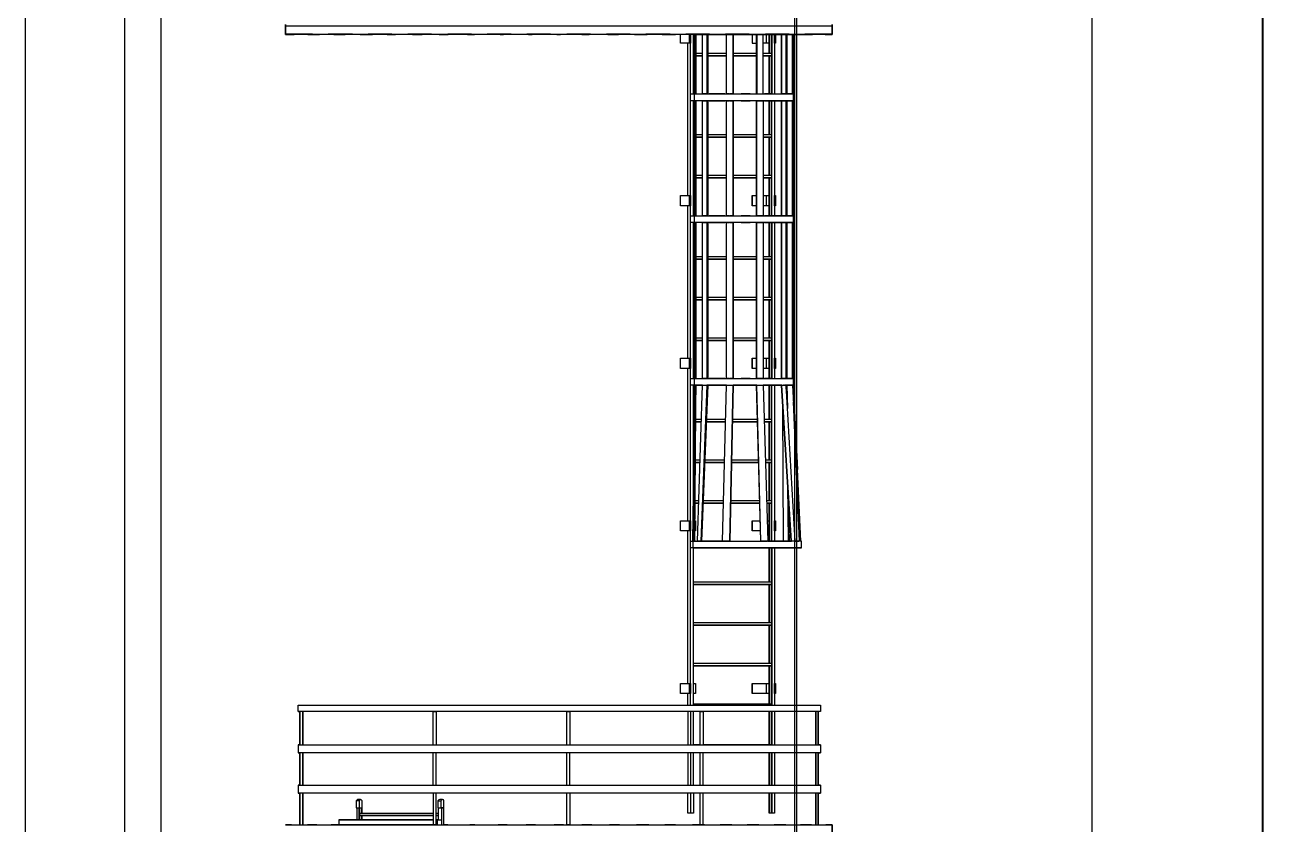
# Model space of a CAD drawing. Extents: x -187 to 52, y -9 to 65.
# Drawn here: x -3.77 to 5.63, y 38.25 to 44.24 of the extents above; entities that cross this region are included whole.
import ezdxf

# ---------------------------------------------------------------- set-up
doc = ezdxf.new("R2010")
doc.units = 0
doc.header["$MEASUREMENT"] = 0
doc.layers.add('Cotas', color=1, linetype='Continuous')
doc.layers.add('PDF3_Geometría', color=7, linetype='Continuous')
doc.styles.add('ROMANS', font='ROMANS.SHX', dxfattribs={"width": 0.85})
doc.dimstyles.new('1.100', dxfattribs={"dimtxt": 0.15, "dimasz": 0.15, "dimexe": 0.12, "dimexo": 0.125, "dimgap": 0.1, "dimtad": 1, "dimzin": 0, "dimdsep": 46, "dimtxsty": 'ROMANS', "dimblk": 'ARCHTICK', "dimcen": 0.09, "dimclrd": 256, "dimclre": 256, "dimclrt": 2, "dimadec": 0, "dimazin": 0, "dimtfac": 1, "dimtofl": 0, "dimtmove": 0, "dimatfit": 3, "dimfxl": 10, "dimfxlon": 1, "dimtolj": 1, "dimtzin": 0, "dimarcsym": 0})

# ---------------------------------------------------------------- blocks, each defined once
blk = doc.blocks.new('_ArchTick')
at = {"color": 0, "linetype": 'ByBlock', "const_width": 0.15}
blk.add_lwpolyline([(-0.5, -0.5), (0.5, 0.5)], dxfattribs=at)
blk = doc.blocks.new('*D13')
at = {"layer": 'Cotas', "lineweight": -2, "transparency": 16777216}
for p, q in [((4.3566, 47.7956), (5.6307, 47.7956)), ((5.5107, 14.9385), (5.5107, 47.7956)), ((4.3566, 14.9385), (5.6307, 14.9385))]:
    blk.add_line(p, q, dxfattribs=at)
at = {"layer": 'Defpoints', "color": 0, "transparency": 16777216}
for p in [(4.2316, 47.7956), (5.5107, 47.7956), (4.2316, 14.9385)]:
    blk.add_point(p, dxfattribs=at)
at = {"layer": 'Cotas', "lineweight": -2, "transparency": 16777216, "xscale": 0.15, "yscale": 0.15, "zscale": 0.15}
for p, rotation in [((5.5107, 47.7956), 90), ((5.5107, 14.9385), 270)]:
    blk.add_blockref('_ArchTick', p, dxfattribs=dict(at, rotation=rotation))
at = {"layer": 'Cotas', "color": 2, "transparency": 16777216, "insert": (5.3357, 31.367), "char_height": 0.15, "attachment_point": 5, "rotation": 90, "style": 'ROMANS'}
blk.add_mtext('\\A1;32.86', dxfattribs=at)

msp = doc.modelspace()

# ---------------------------------------------------------------- linework, layer by layer
at = {"layer": 'PDF3_Geometría', "lineweight": 9}
msp.add_lwpolyline([(1.6284, 12.6496, -0.416317), (2.003, 13.0242, -0.417715), (2.3808, 12.6496, -0.414545), (2.003, 12.275), (2.003, 12.1067), (2.5268, 12.6496), (2.003, 13.1924), (2.003, 13.0242), (2.003, 49.0147), (2.003, 48.8432), (2.5268, 49.3893), (2.003, 49.9321), (2.003, 49.7639, 0.416317), (1.6284, 49.3893)], format="xyb", dxfattribs=at)
msp.add_lwpolyline([(2.0157, 12.275), (2.0157, 12.1067), (2.5427, 12.6496), (2.0157, 13.1924), (2.0157, 13.0242), (2.0157, 49.0147), (2.0157, 48.8432), (2.5427, 49.3893), (2.0157, 49.9321), (2.0157, 49.7639)], dxfattribs=at)
at = {"layer": 'PDF3_Geometría', "lineweight": 18}
for points in [[(-3.0224, 47.9861), (-3.0224, 14.9893), (-3.0287, 14.9893), (-3.0351, 14.9893)], [(-2.6827, 14.9893), (-2.7494, 14.9893), (-2.7494, 47.9861)], [(-1.816, 44.1702), (-1.816, 44.2464), (-1.816, 44.1702)], [(-1.816, 44.2369), (2.2824, 44.2369)], [(-1.816, 44.1766), (-1.6129, 44.1766)], [(-1.4954, 44.1766), (-1.3145, 44.1766)], [(-1.197, 44.1766), (-1.0192, 44.1766)], [(-0.8986, 44.1766), (-0.7208, 44.1766)], [(-0.6002, 44.1766), (-0.4224, 44.1766)], [(-0.3049, 44.1766), (-0.124, 44.1766)], [(-0.0065, 44.1766), (0.1713, 44.1766)], [(0.2919, 44.1766), (0.4697, 44.1766)], [(0.5903, 44.1766), (0.7681, 44.1766)], [(0.8855, 44.1766), (1.0665, 44.1766)], [(1.184, 44.1766), (1.3617, 44.1766)], [(1.4824, 44.1766), (1.6601, 44.1766)], [(1.7808, 44.1766), (1.9586, 44.1766)], [(2.076, 44.1766), (2.2824, 44.1766)], [(2.2284, 44.1702), (2.2824, 44.1702), (-1.816, 44.1702), (-1.7525, 44.1702)], [(-1.6478, 44.1702), (-1.6287, 44.1702), (-1.5621, 44.1702)], [(-1.4541, 44.1702), (-1.4383, 44.1702), (-1.3684, 44.1702)], [(-1.2573, 44.1702), (-1.2383, 44.1702), (-1.1652, 44.1702)], [(-1.0541, 44.1702), (-1.0383, 44.1702), (-0.9906, 44.1702)], [(-0.8637, 44.1702), (-0.8319, 44.1702), (-0.7906, 44.1702)], [(-0.6637, 44.1702), (-0.6224, 44.1702), (-0.597, 44.1702)], [(-0.451, 44.1702), (-0.4097, 44.1702), (-0.4002, 44.1702)], [(-0.2065, 44.1702), (-0.197, 44.1702), (-0.1811, 44.1702)], [(0.0062, 44.1702), (0.0157, 44.1702), (0.0316, 44.1702)], [(0.2189, 44.1702), (0.2316, 44.1702), (0.2443, 44.1702)], [(0.4062, 44.1702), (0.4475, 44.1702), (0.4601, 44.1702)], [(0.5998, 44.1702), (0.6601, 44.1702), (0.6792, 44.1702)], [(0.7998, 44.1702), (0.876, 44.1702), (0.8951, 44.1702)], [(1.0062, 44.1702), (1.0855, 44.1702), (1.1078, 44.1702)], [(1.2189, 39.1448), (1.2189, 44.1702), (1.2189, 44.1067), (1.2125, 44.1067), (1.1459, 44.1067), (1.1459, 44.1702)], [(1.1554, 42.9639), (1.1998, 42.9639), (1.1998, 44.1067), (1.1554, 44.1067)], [(1.2538, 43.7258), (1.2538, 44.1702), (1.1649, 44.1702)], [(1.2125, 44.1067), (1.2125, 44.1702)], [(1.2411, 43.7258), (1.2411, 44.1702)], [(1.2538, 44.1067), (1.2411, 44.1067)], [(1.2443, 40.9036), (1.2506, 41.5416), (1.2506, 41.5924), (1.2506, 42.7607), (1.2506, 42.8115), (1.2506, 43.675), (1.2506, 43.7258), (1.2506, 44.1702)], [(1.2601, 44.1702), (1.2601, 43.7258), (1.2665, 43.7258), (1.2855, 43.7258)], [(1.2633, 44.1702), (1.2951, 44.1702), (1.3363, 44.1702), (1.3871, 44.1702), (1.4411, 44.1702), (1.5046, 44.1702), (1.5713, 44.1702), (1.6379, 44.1702), (1.7046, 44.1702), (1.7713, 44.1702), (1.8348, 44.1702), (1.8919, 44.1702), (1.9427, 44.1702), (1.984, 44.1702), (2.0157, 44.1702), (2.0379, 44.1702), (2.0506, 44.1702), (2.0475, 44.1702), (2.0379, 44.1702), (1.9903, 44.1702), (1.9903, 43.7258), (1.9903, 44.1702)], [(1.3427, 44.1702), (1.3427, 43.7258), (1.3268, 43.7258), (1.3109, 43.7258), (1.3109, 44.1702)], [(1.4284, 44.1702), (1.4887, 44.1702), (1.349, 44.1702), (1.349, 43.7258)], [(1.5078, 43.7258), (1.4887, 43.7258), (1.4887, 44.1702)], [(1.5363, 44.1702), (1.5363, 43.7258), (1.5141, 43.7258), (1.5109, 43.7258)], [(1.7141, 43.7258), (1.7141, 44.1702), (1.5395, 44.1702), (1.5395, 43.7258), (1.5744, 43.7258), (1.6379, 43.7258), (1.7046, 43.7258), (1.7173, 43.7258), (1.7649, 43.7258), (1.8252, 43.7258), (1.876, 43.7258), (1.9046, 43.7258), (1.9205, 43.7258), (1.9522, 43.7258), (1.9776, 43.7258), (1.9903, 43.7258), (1.9903, 43.675), (1.9776, 43.675), (1.9522, 43.675), (1.9205, 43.675), (1.876, 43.675), (1.8252, 43.675), (1.7649, 43.675), (1.7173, 43.675), (1.7046, 43.675), (1.6379, 43.675), (1.5744, 43.675), (1.5395, 43.675), (1.5395, 42.8115), (1.5744, 42.8115), (1.6379, 42.8115), (1.7046, 42.8115), (1.7173, 42.8115), (1.7649, 42.8115), (1.8252, 42.8115), (1.876, 42.8115), (1.9205, 42.8115), (1.9522, 42.8115), (1.9776, 42.8115), (1.9903, 42.8115)], [(1.6348, 44.1702), (1.6824, 44.1702), (1.6824, 44.1067), (1.7141, 44.1067)], [(1.6824, 44.1702), (1.6824, 44.1067)], [(1.7173, 44.1702), (1.7173, 43.7258), (1.7427, 43.7258), (1.7649, 43.7258), (1.7649, 44.1702), (1.9014, 44.1702), (1.857, 44.1702), (1.857, 44.1067), (1.8506, 44.1067), (1.8506, 44.1702), (1.8506, 43.7258)], [(1.8094, 44.1067), (1.7871, 44.1067), (1.7649, 44.1067)], [(1.7871, 44.1702), (1.7871, 44.1067)], [(1.8252, 44.1702), (1.8252, 44.0305)], [(1.9014, 43.7258), (1.9014, 44.1702)], [(1.9173, 43.7258), (1.9046, 43.7258), (1.9046, 44.1702)], [(1.9332, 44.1702), (1.9332, 43.7258), (1.9205, 43.7258)], [(1.9363, 43.7258), (1.9363, 44.1702)], [(1.984, 43.7258), (1.984, 44.1702), (1.9427, 44.1702), (1.9427, 43.7258)], [(2.0379, 44.1702), (2.0951, 44.1702), (2.1332, 44.1702)], [(1.2411, 44.0305), (1.2538, 44.0305)], [(1.2601, 44.0305), (1.3109, 44.0305)], [(1.349, 44.0305), (1.4887, 44.0305)], [(1.5395, 44.0305), (1.7141, 44.0305)], [(1.7649, 44.0305), (1.8284, 44.0305)], [(1.8252, 44.0115), (1.8252, 43.7258)], [(1.2221, 43.7258), (1.2506, 43.7258), (1.2601, 43.7258), (1.276, 43.7258), (1.3078, 43.7258), (1.3459, 43.7258), (1.3935, 43.7258), (1.4475, 43.7258), (1.5078, 43.7258), (1.5363, 43.7258)], [(1.476, 43.7258), (1.4697, 43.7258), (1.4125, 43.7258), (1.3586, 43.7258)], [(1.6665, 43.7258), (1.5998, 43.7258)], [(1.8221, 43.7258), (1.8284, 43.7258), (1.7744, 43.7258), (1.7967, 43.7258), (1.8506, 43.7258), (1.8982, 43.7258)], [(1.8411, 43.7258), (1.876, 43.7258)], [(1.9808, 43.7258), (1.9649, 43.7258), (1.9395, 43.7258)], [(1.9522, 43.7258), (1.9744, 43.7258)], [(1.9776, 43.7258), (1.9554, 43.7258)], [(1.5363, 43.675), (1.5078, 43.675), (1.4475, 43.675), (1.3935, 43.675), (1.3459, 43.675), (1.3078, 43.675), (1.276, 43.675), (1.2601, 43.675), (1.2506, 43.675), (1.2221, 43.675)], [(1.2411, 42.8115), (1.2411, 43.675)], [(1.2538, 42.8115), (1.2538, 43.675)], [(1.2855, 43.675), (1.2665, 43.675), (1.2601, 43.675), (1.2601, 42.8115), (1.2665, 42.8115), (1.2855, 42.8115)], [(1.349, 43.675), (1.349, 42.8115)], [(1.3586, 43.675), (1.4125, 43.675), (1.4697, 43.675), (1.476, 43.675)], [(1.5078, 42.8115), (1.4887, 42.8115), (1.4887, 43.675), (1.5078, 43.675)], [(1.5109, 43.675), (1.5141, 43.675), (1.5363, 43.675), (1.5363, 42.8115), (1.5141, 42.8115), (1.5109, 42.8115)], [(1.5998, 43.675), (1.6665, 43.675)], [(1.7141, 42.8115), (1.7141, 43.675)], [(1.7744, 43.675), (1.7967, 43.675), (1.8506, 43.675), (1.8982, 43.675)], [(1.8982, 42.8115), (1.8506, 42.8115), (1.7967, 42.8115), (1.7744, 42.8115), (1.8284, 42.8115), (1.8284, 43.675)], [(1.8221, 42.8115), (1.8284, 42.8115), (1.8284, 43.675), (1.8221, 43.675)], [(1.8252, 43.675), (1.8252, 43.421)], [(1.876, 43.675), (1.8411, 43.675)], [(1.8506, 43.675), (1.8506, 42.8115)], [(1.9014, 42.8115), (1.9014, 43.675)], [(1.9173, 42.8115), (1.9046, 42.8115), (1.9046, 43.675), (1.9173, 43.675)], [(1.9205, 43.675), (1.9332, 43.675), (1.9332, 42.8115), (1.9205, 42.8115)], [(1.9363, 42.8115), (1.9363, 43.675)], [(1.9395, 43.675), (1.9649, 43.675), (1.9808, 43.675)], [(1.9427, 43.675), (1.9427, 42.8115)], [(1.9744, 43.675), (1.9522, 43.675)], [(1.9554, 43.675), (1.9776, 43.675)], [(1.984, 42.8115), (1.984, 43.675)], [(1.2411, 43.421), (1.2538, 43.421)], [(1.2601, 43.421), (1.3109, 43.421)], [(1.349, 43.421), (1.4887, 43.421)], [(1.5395, 43.421), (1.7141, 43.421)], [(1.7649, 43.421), (1.8284, 43.421)], [(1.8252, 43.402), (1.8252, 43.1163)], [(1.2411, 43.1163), (1.2538, 43.1163)], [(1.2601, 43.1163), (1.3109, 43.1163)], [(1.349, 43.1163), (1.4887, 43.1163)], [(1.5395, 43.1163), (1.7141, 43.1163)], [(1.7649, 43.1163), (1.8284, 43.1163)], [(1.8252, 43.0972), (1.8252, 42.8115)], [(1.2125, 42.8877), (1.2125, 42.9639)], [(1.2411, 42.9639), (1.2538, 42.9639)], [(1.7141, 42.8877), (1.6824, 42.8877), (1.6824, 42.9639), (1.7141, 42.9639)], [(1.6824, 42.9639), (1.6824, 42.8877)], [(1.7649, 42.9639), (1.7871, 42.9639), (1.8094, 42.9639)], [(1.7871, 42.9639), (1.7871, 42.8877)], [(1.1554, 41.7448), (1.1998, 41.7448), (1.1998, 42.8877), (1.1554, 42.8877)], [(1.2538, 42.8877), (1.2411, 42.8877)], [(1.8094, 42.8877), (1.7871, 42.8877), (1.7649, 42.8877)], [(1.2221, 42.8115), (1.2506, 42.8115), (1.2601, 42.8115), (1.276, 42.8115), (1.3078, 42.8115), (1.3459, 42.8115), (1.3935, 42.8115), (1.4475, 42.8115), (1.5078, 42.8115), (1.5363, 42.8115)], [(1.476, 42.8115), (1.4697, 42.8115), (1.4125, 42.8115), (1.3586, 42.8115)], [(1.9903, 42.8115), (1.9903, 42.7607), (1.9776, 42.7607), (1.9522, 42.7607), (1.9205, 42.7607), (1.876, 42.7607), (1.8252, 42.7607), (1.7649, 42.7607), (1.7173, 42.7607), (1.7046, 42.7607), (1.6379, 42.7607), (1.5744, 42.7607), (1.5395, 42.7607), (1.5395, 41.5924), (1.5744, 41.5924), (1.6379, 41.5924), (1.7046, 41.5924), (1.7173, 41.5924), (1.7649, 41.5924), (1.8252, 41.5924), (1.876, 41.5924), (1.9205, 41.5924), (1.9522, 41.5924), (1.9776, 41.5924), (1.9903, 41.5924), (1.9903, 41.5416), (1.9776, 41.5416), (1.9522, 41.5416), (1.9236, 41.5416)], [(1.6665, 42.8115), (1.5998, 42.8115)], [(1.8411, 42.8115), (1.876, 42.8115)], [(1.9808, 42.8115), (1.9649, 42.8115), (1.9395, 42.8115)], [(1.9522, 42.8115), (1.9744, 42.8115)], [(1.9776, 42.8115), (1.9554, 42.8115)], [(1.5363, 42.7607), (1.5078, 42.7607), (1.4475, 42.7607), (1.3935, 42.7607), (1.3459, 42.7607), (1.3078, 42.7607), (1.276, 42.7607), (1.2601, 42.7607), (1.2506, 42.7607), (1.2221, 42.7607)], [(1.2411, 41.5924), (1.2411, 42.7607)], [(1.2538, 41.5924), (1.2538, 42.7607)], [(1.2855, 42.7607), (1.2665, 42.7607), (1.2601, 42.7607), (1.2601, 41.5924), (1.2665, 41.5924), (1.2855, 41.5924)], [(1.349, 42.7607), (1.349, 41.5924)], [(1.3586, 42.7607), (1.4125, 42.7607), (1.4697, 42.7607), (1.476, 42.7607)], [(1.5078, 41.5924), (1.4887, 41.5924), (1.4887, 42.7607), (1.5078, 42.7607)], [(1.5109, 42.7607), (1.5141, 42.7607), (1.5363, 42.7607), (1.5363, 41.5924), (1.5141, 41.5924), (1.5109, 41.5924)], [(1.5998, 42.7607), (1.6665, 42.7607)], [(1.7141, 41.5924), (1.7141, 42.7607)], [(1.7744, 42.7607), (1.7967, 42.7607), (1.8506, 42.7607), (1.8982, 42.7607)], [(1.8284, 42.7607), (1.8284, 41.5924), (1.8284, 42.7607), (1.8221, 42.7607)], [(1.8252, 42.7607), (1.8252, 42.5067)], [(1.876, 42.7607), (1.8411, 42.7607)], [(1.8506, 42.7607), (1.8506, 41.5924)], [(1.9014, 41.5924), (1.9014, 42.7607)], [(1.9173, 41.5924), (1.9046, 41.5924), (1.9046, 42.7607), (1.9173, 42.7607)], [(1.9205, 42.7607), (1.9332, 42.7607), (1.9332, 41.5924), (1.9205, 41.5924)], [(1.9363, 41.5924), (1.9363, 42.7607)], [(1.9395, 42.7607), (1.9649, 42.7607), (1.9808, 42.7607)], [(1.9427, 42.7607), (1.9427, 41.5924)], [(1.9744, 42.7607), (1.9522, 42.7607)], [(1.9554, 42.7607), (1.9776, 42.7607)], [(1.984, 41.5924), (1.984, 42.7607)], [(1.2411, 42.5067), (1.2538, 42.5067)], [(1.2601, 42.5067), (1.3109, 42.5067)], [(1.349, 42.5067), (1.4887, 42.5067)], [(1.5395, 42.5067), (1.7141, 42.5067)], [(1.7649, 42.5067), (1.8284, 42.5067)], [(1.8252, 42.4877), (1.8252, 42.202)], [(1.2411, 42.202), (1.2538, 42.202)], [(1.2601, 42.202), (1.3109, 42.202)], [(1.349, 42.202), (1.4887, 42.202)], [(1.5395, 42.202), (1.7141, 42.202)], [(1.7649, 42.202), (1.8284, 42.202)], [(1.8252, 42.1829), (1.8252, 41.8972)], [(1.2411, 41.8972), (1.2538, 41.8972)], [(1.2601, 41.8972), (1.3109, 41.8972)], [(1.349, 41.8972), (1.4887, 41.8972)], [(1.5395, 41.8972), (1.7141, 41.8972)], [(1.7649, 41.8972), (1.8284, 41.8972)], [(1.8252, 41.8782), (1.8252, 41.5924)], [(1.2125, 41.6686), (1.2125, 41.7448)], [(1.2411, 41.7448), (1.2538, 41.7448)], [(1.7141, 41.6686), (1.6824, 41.6686), (1.6824, 41.7448), (1.7141, 41.7448)], [(1.6824, 41.7448), (1.6824, 41.6686)], [(1.7649, 41.7448), (1.7871, 41.7448), (1.8094, 41.7448)], [(1.7871, 41.7448), (1.7871, 41.6686)], [(1.1554, 40.5258), (1.1998, 40.5258), (1.1998, 41.6686), (1.1554, 41.6686)], [(1.2538, 41.6686), (1.2411, 41.6686)], [(1.8094, 41.6686), (1.7871, 41.6686), (1.7649, 41.6686)], [(1.2221, 41.5924), (1.2506, 41.5924), (1.2601, 41.5924), (1.276, 41.5924), (1.3078, 41.5924), (1.3459, 41.5924), (1.3935, 41.5924), (1.4475, 41.5924), (1.5078, 41.5924), (1.5363, 41.5924)], [(1.476, 41.5924), (1.4697, 41.5924), (1.4125, 41.5924), (1.3586, 41.5924)], [(1.6665, 41.5924), (1.5998, 41.5924)], [(1.8221, 41.5924), (1.8284, 41.5924), (1.7744, 41.5924), (1.7967, 41.5924), (1.8506, 41.5924), (1.8982, 41.5924)], [(1.8411, 41.5924), (1.876, 41.5924)], [(1.9808, 41.5924), (1.9649, 41.5924), (1.9395, 41.5924)], [(1.9522, 41.5924), (1.9744, 41.5924)], [(1.9776, 41.5924), (1.9554, 41.5924)], [(1.2601, 41.5416), (1.2665, 41.5416), (1.2855, 41.5416), (1.3109, 41.5416), (1.3078, 41.5416), (1.276, 41.5416), (1.2601, 41.5416), (1.2506, 41.5416), (1.2221, 41.5416)], [(1.2443, 40.3734), (1.2379, 40.3734), (1.2443, 40.9036), (1.2538, 41.5416), (1.2601, 41.5416), (1.2506, 40.9448), (1.2506, 40.8369), (1.2443, 40.3734), (1.2506, 40.3734), (1.2728, 40.3734), (1.3109, 41.5416), (1.3268, 41.5416), (1.3427, 41.5416), (1.349, 41.5416), (1.3014, 40.3734)], [(1.2411, 40.6528), (1.2411, 41.5416)], [(1.349, 41.5416), (1.3586, 41.5416), (1.4125, 41.5416), (1.4697, 41.5416), (1.4887, 41.5416), (1.4475, 41.5416), (1.3935, 41.5416), (1.3459, 41.5416), (1.3427, 41.5416), (1.2982, 40.3734), (1.2855, 40.3734), (1.2728, 40.3734)], [(1.5141, 40.3734), (1.5395, 41.5416), (1.5141, 40.3734), (1.4855, 40.3734), (1.4601, 40.3734), (1.457, 40.3734), (1.3998, 40.3734), (1.3459, 40.3734), (1.3046, 40.3734)], [(1.457, 40.3734), (1.4601, 40.3734), (1.4887, 41.5416), (1.5141, 41.5416), (1.5395, 41.5416), (1.5998, 41.5416), (1.6665, 41.5416), (1.7141, 41.5416)], [(1.5236, 40.3734), (1.5935, 40.3734), (1.6633, 40.3734), (1.7332, 40.3734), (1.7459, 40.3734), (1.7173, 41.5416), (1.7046, 41.5416), (1.6379, 41.5416), (1.5744, 41.5416), (1.5395, 41.5416)], [(1.9046, 41.5416), (1.876, 41.5416), (1.8252, 41.5416), (1.7649, 41.5416)], [(1.7649, 41.5416), (1.7967, 41.5416), (1.8506, 41.5416), (1.8982, 41.5416)], [(1.7998, 40.3734), (1.8284, 40.3734), (1.8284, 41.5416)], [(1.8221, 40.3734), (1.8284, 40.3734), (1.8284, 41.5416), (1.8221, 41.5416)], [(1.8252, 41.5416), (1.8252, 41.2877)], [(1.8824, 41.5416), (1.9014, 41.5416), (1.876, 41.5416), (1.8411, 41.5416)], [(1.8506, 41.5416), (1.8506, 40.3734)], [(1.9776, 40.3734), (1.9046, 41.5416)], [(1.9205, 41.5416), (1.9173, 41.5416)], [(1.9395, 41.4813), (1.9363, 41.5416), (1.9427, 41.5416), (1.9459, 41.367)], [(1.9395, 41.5416), (1.9649, 41.5416), (1.9808, 41.5416)], [(1.9744, 41.5416), (1.9522, 41.5416)], [(1.9554, 41.5416), (1.9776, 41.5416)], [(1.984, 41.5416), (2.0157, 40.929), (2.0411, 40.3734)], [(2.0475, 40.3734), (2.0221, 40.9099), (1.9903, 41.5416), (2.0221, 40.9099)], [(1.257, 41.3607), (1.2506, 40.3734), (1.2475, 40.3734), (1.2633, 40.3734)], [(1.9522, 40.6877), (1.9586, 40.3734), (1.9522, 40.3734), (1.9363, 40.3734), (1.9173, 40.3734), (1.9109, 41.3766)], [(1.9903, 41.4178), (2.0348, 40.3734)], [(1.9967, 41.4178), (1.9967, 41.4147)], [(1.2411, 41.2877), (1.2506, 41.2877)], [(1.257, 41.2877), (1.3046, 41.2877)], [(1.3395, 41.2877), (1.4824, 41.2877)], [(1.5332, 41.2877), (1.7205, 41.2877)], [(1.7744, 41.2877), (1.8284, 41.2877)], [(1.8252, 41.2686), (1.8252, 40.9829)], [(1.2411, 40.9829), (1.2475, 40.9829)], [(1.2538, 40.9829), (1.2919, 40.9829)], [(1.3268, 40.9829), (1.476, 40.9829)], [(1.5268, 40.9829), (1.73, 40.9829)], [(1.7808, 40.9829), (1.8284, 40.9829)], [(1.8252, 40.9639), (1.8252, 40.6782)], [(1.9459, 40.7924), (1.9522, 40.3734)], [(1.2538, 40.6782), (1.2824, 40.6782)], [(1.3141, 40.6782), (1.4697, 40.6782)], [(1.5205, 40.6782), (1.7363, 40.6782)], [(1.7903, 40.6782), (1.8284, 40.6782)], [(1.8252, 40.6591), (1.8252, 40.3734)], [(1.2125, 40.4496), (1.2125, 40.5258)], [(1.2538, 40.5258), (1.257, 40.5258), (1.257, 40.4496), (1.2506, 40.4496)], [(1.7427, 40.4496), (1.6824, 40.4496), (1.6824, 40.5258), (1.7395, 40.5258)], [(1.6824, 40.5258), (1.6824, 40.4496)], [(1.7935, 40.5258), (1.8094, 40.5258)], [(1.1554, 39.3067), (1.1998, 39.3067), (1.1998, 40.4496), (1.1554, 40.4496)], [(1.8094, 40.4496), (1.7967, 40.4496)], [(1.2221, 40.3734), (1.2379, 40.3734), (1.2379, 40.3226)], [(1.8824, 40.3226), (1.9363, 40.3226), (1.9808, 40.3226), (2.0157, 40.3226), (2.0379, 40.3226), (2.0506, 40.3226), (2.0475, 40.3226), (2.0348, 40.3226), (2.0062, 40.3226), (1.9681, 40.3226), (1.9205, 40.3226), (1.8665, 40.3226), (1.803, 40.3226), (1.7332, 40.3226), (1.6633, 40.3226), (1.5935, 40.3226), (1.5205, 40.3226), (1.457, 40.3226), (1.3967, 40.3226), (1.3427, 40.3226), (1.2982, 40.3226), (1.2665, 40.3226), (1.2443, 40.3226), (1.2379, 40.3226), (1.2411, 40.3226), (1.257, 40.3226), (1.2221, 40.3226)], [(1.2379, 40.3734), (1.2443, 40.3734), (1.2665, 40.3734), (1.2982, 40.3734), (1.3427, 40.3734), (1.3967, 40.3734), (1.457, 40.3734), (1.5205, 40.3734), (1.5935, 40.3734), (1.6633, 40.3734), (1.7332, 40.3734), (1.7935, 40.3734)], [(1.2411, 39.1448), (1.2411, 40.3226)], [(1.2633, 40.3226), (1.2475, 40.3226), (1.2443, 40.3226), (1.2506, 40.3226), (1.2728, 40.3226), (1.3046, 40.3226), (1.3459, 40.3226), (1.3998, 40.3226), (1.457, 40.3226), (1.5236, 40.3226), (1.5935, 40.3226), (1.6633, 40.3226), (1.7332, 40.3226), (1.7998, 40.3226), (1.8633, 40.3226), (1.9173, 40.3226), (1.9649, 40.3226), (2.003, 40.3226), (2.0284, 40.3226), (2.0411, 40.3226), (2.0443, 40.3226)], [(1.2506, 40.3734), (1.257, 40.3734), (1.2506, 40.3734)], [(1.7998, 40.3734), (1.803, 40.3734), (1.8665, 40.3734), (1.9205, 40.3734), (1.9681, 40.3734), (1.9776, 40.3734)], [(1.9713, 40.3734), (1.9649, 40.3734), (1.9173, 40.3734), (1.8633, 40.3734), (1.7998, 40.3734)], [(1.8284, 40.3226), (1.8284, 39.1448), (1.8284, 40.3226), (1.8221, 40.3226)], [(1.8252, 40.3226), (1.8252, 40.0686)], [(1.8411, 40.3734), (1.876, 40.3734), (1.9236, 40.3734)], [(2.0411, 40.3226), (2.0316, 40.3226), (2.0094, 40.3226), (1.9744, 40.3226), (1.93, 40.3226), (1.876, 40.3226), (1.8411, 40.3226)], [(1.8506, 40.3226), (1.8506, 39.1448)], [(1.9173, 40.3734), (1.8824, 40.3734)], [(1.93, 40.3734), (1.9744, 40.3734), (1.9554, 40.3734)], [(2.0506, 40.3226), (2.0506, 40.3734), (2.0475, 40.3734), (2.0348, 40.3734), (2.0062, 40.3734), (1.9967, 40.3734)], [(2.0062, 40.3734), (2.003, 40.3734)], [(2.0094, 40.3734), (2.0316, 40.3734), (2.0157, 40.3734)], [(2.0443, 40.3734), (2.0411, 40.3734), (2.0284, 40.3734)], [(1.2411, 40.0686), (1.8284, 40.0686)], [(1.8252, 40.0496), (1.8252, 39.7639)], [(1.2411, 39.7639), (1.8284, 39.7639)], [(1.8252, 39.7448), (1.8252, 39.4591)], [(1.2411, 39.4591), (1.8284, 39.4591)], [(1.8252, 39.4401), (1.8252, 39.1543)], [(1.2125, 39.2305), (1.2125, 39.3067)], [(1.2411, 39.3067), (1.257, 39.3067), (1.257, 39.2305), (1.2411, 39.2305)], [(1.8094, 39.2305), (1.7871, 39.2305), (1.6824, 39.2305), (1.6824, 39.3067), (1.7871, 39.3067), (1.8094, 39.3067)], [(1.6824, 39.3067), (1.6824, 39.2305)], [(1.7871, 39.3067), (1.7871, 39.2305)], [(1.1998, 39.1448), (1.1998, 39.2305), (1.1554, 39.2305)], [(-1.7208, 39.1448), (2.1935, 39.1448), (2.1935, 39.0972), (-1.7208, 39.0972), (-1.7081, 39.0972), (-1.7081, 38.8464), (-1.7081, 39.0972), (-1.7081, 38.8464), (-1.7208, 38.8464), (-1.7208, 38.7861), (-1.7081, 38.7861), (-1.7081, 38.5448), (-1.7081, 38.7861), (-1.7081, 38.5448), (-1.7208, 38.5448), (-1.7208, 38.4845), (-1.7081, 38.4845), (-1.7081, 38.2464), (-1.7081, 38.4845), (-1.7081, 38.2464), (-1.6859, 38.2464), (-1.6859, 38.4845), (-1.6859, 38.2464), (-1.6859, 38.4845)], [(-1.7208, 39.0972), (-1.7208, 39.1448), (-1.6986, 39.1448)], [(1.2411, 39.1543), (1.8284, 39.1543)], [(2.1681, 39.1448), (2.1935, 39.1448)], [(-1.6859, 38.8464), (-1.6859, 39.0972), (-1.6859, 38.8464), (-1.6859, 39.0972), (-1.7081, 39.0972)], [(-0.7081, 38.8464), (-0.7081, 39.0972), (-0.6859, 39.0972), (-0.6859, 38.8464)], [(0.2919, 38.8464), (0.2919, 39.0972), (0.3141, 39.0972), (0.3141, 38.8464)], [(1.1998, 39.0972), (1.1998, 38.8464)], [(1.2189, 39.0972), (1.2189, 38.8464)], [(1.2411, 38.8464), (1.2411, 39.0972)], [(1.2919, 38.8464), (1.2919, 39.0972), (1.3141, 39.0972), (1.3141, 38.8464)], [(1.8252, 39.0972), (1.8252, 38.8496)], [(1.8506, 39.0972), (1.8506, 38.8464)], [(2.1935, 38.8464), (2.1776, 38.8464), (2.1776, 39.0972), (2.1776, 38.8464), (2.1776, 39.0972), (2.1586, 39.0972), (2.1586, 38.8464)], [(2.1935, 39.0972), (2.1776, 39.0972)], [(-1.7208, 38.8464), (2.1935, 38.8464), (2.1935, 38.7861), (-1.7208, 38.7861)], [(1.2411, 38.8496), (1.2919, 38.8496)], [(1.3141, 38.8496), (1.8284, 38.8496)], [(-1.6859, 38.5448), (-1.6859, 38.7861)], [(-0.7081, 38.5448), (-0.7081, 38.7861)], [(-0.6859, 38.5448), (-0.6859, 38.7861)], [(0.2919, 38.5448), (0.2919, 38.7861)], [(0.3141, 38.5448), (0.3141, 38.7861)], [(1.1998, 38.7861), (1.1998, 38.5448)], [(1.2189, 38.7861), (1.2189, 38.5448)], [(1.2411, 38.5448), (1.2411, 38.7861)], [(1.2919, 38.5448), (1.2919, 38.7861)], [(1.3141, 38.5448), (1.3141, 38.7861)], [(1.8252, 38.7861), (1.8252, 38.5448)], [(1.8506, 38.7861), (1.8506, 38.5448)], [(2.1586, 38.7861), (2.1586, 38.5448)], [(2.1935, 38.5448), (2.1776, 38.5448), (2.1776, 38.7861), (2.1935, 38.7861)], [(-1.7208, 38.5448), (2.1935, 38.5448), (2.1935, 38.4845), (-1.7208, 38.4845)], [(-0.7081, 38.4845), (-0.7081, 38.2464), (-0.7113, 38.2464), (-0.7462, 38.2464), (-0.7906, 38.2464), (-0.8414, 38.2464), (-0.8954, 38.2464), (-0.9557, 38.2464), (-1.0192, 38.2464), (-1.0827, 38.2464), (-1.1462, 38.2464), (-1.2097, 38.2464), (-1.2668, 38.2464), (-1.3208, 38.2464), (-1.3684, 38.2464), (-1.4065, 38.2464), (-1.4383, 38.2464), (-1.4605, 38.2464), (-1.4732, 38.2464), (-1.4637, 38.2464), (-1.4129, 38.2464), (-1.4383, 38.2464), (-1.4573, 38.2464)], [(-0.6859, 38.2464), (-0.6859, 38.4845)], [(0.3141, 38.4845), (0.3141, 38.2464), (0.2919, 38.2464), (0.2919, 38.4845)], [(1.2411, 38.4845), (1.2411, 38.3353), (1.2189, 38.3353), (1.1998, 38.3353), (1.1998, 38.4845)], [(1.2189, 38.4845), (1.2189, 38.3353)], [(1.2919, 38.2464), (1.2919, 38.4845)], [(1.3141, 38.2464), (1.3141, 38.4845)], [(1.8443, 38.3353), (1.8252, 38.3353), (1.8094, 38.3353), (1.8094, 38.4845), (1.8094, 38.3353)], [(1.8252, 38.4845), (1.8252, 38.3353)], [(1.8506, 38.4845), (1.8506, 38.3353), (1.8284, 38.3353), (1.8284, 38.4845), (1.8284, 38.3353)], [(2.1586, 38.4845), (2.1586, 38.2464), (2.1776, 38.2464), (2.1776, 38.4845), (2.1776, 38.2464), (2.1776, 38.4845), (2.1935, 38.4845)], [(-1.2541, 38.4369), (-1.2764, 38.4369), (-1.2795, 38.4337), (-1.2859, 38.4274), (-1.2859, 38.3734), (-1.2637, 38.3734)], [(-1.2637, 38.4274), (-1.2859, 38.4274)], [(-1.2827, 38.3734), (-1.2827, 38.2845)], [(-1.2637, 38.2845), (-1.2637, 38.3734), (-1.2605, 38.3734), (-1.2605, 38.2845), (-1.2573, 38.2845)], [(-1.2605, 38.3734), (-1.2605, 38.3353)], [(-0.6383, 38.4369), (-0.6605, 38.4369), (-0.6668, 38.4337), (-0.6732, 38.4274), (-0.6732, 38.3734), (-0.651, 38.3734)], [(-0.6732, 38.4274), (-0.651, 38.4274)], [(-0.67, 38.2845), (-0.67, 38.3734)], [(-0.6002, 38.2464), (-0.6224, 38.2464), (-0.6287, 38.2464), (-0.6287, 38.3734), (-0.6478, 38.3734), (-0.6478, 38.2464)], [(-1.416, 38.2845), (-1.416, 38.2464)], [(-1.3113, 38.2845), (-1.3525, 38.2845), (-1.3843, 38.2845), (-1.4033, 38.2845), (-1.4129, 38.2845), (-1.416, 38.2845), (-1.4129, 38.2845), (-1.397, 38.2845), (-1.3716, 38.2845), (-1.3367, 38.2845), (-1.2922, 38.2845), (-1.2414, 38.2845), (-1.1811, 38.2845), (-1.1176, 38.2845), (-1.0541, 38.2845), (-0.9875, 38.2845), (-0.924, 38.2845), (-0.8637, 38.2845), (-0.8097, 38.2845), (-0.7621, 38.2845), (-0.724, 38.2845), (-0.7081, 38.2845), (-0.7367, 38.2845), (-0.7779, 38.2845), (-0.8287, 38.2845), (-0.8859, 38.2845), (-0.9494, 38.2845), (-1.0129, 38.2845), (-1.0827, 38.2845), (-1.1494, 38.2845), (-1.2097, 38.2845), (-1.2668, 38.2845), (-1.3176, 38.2845), (-1.3557, 38.2845), (-1.3875, 38.2845), (-1.4033, 38.2845), (-1.4097, 38.2845)], [(-1.4065, 38.2845), (-1.4002, 38.2845), (-1.3811, 38.2845), (-1.3494, 38.2845), (-1.3049, 38.2845), (-1.2732, 38.2845)], [(-1.2637, 38.3353), (-0.7081, 38.3353)], [(-1.2637, 38.3163), (-0.7081, 38.3163), (-1.2605, 38.3163), (-1.2605, 38.2845)], [(-0.6859, 38.3353), (-0.67, 38.3353)], [(-0.6859, 38.2845), (-0.6795, 38.2845), (-0.6764, 38.2845), (-0.6827, 38.2845), (-0.651, 38.2845)], [(-0.6859, 38.2845), (-0.6827, 38.2845), (-0.6859, 38.2845)], [(-0.6764, 38.2464), (-0.6764, 38.2845)], [(1.2221, 38.3353), (1.2062, 38.3353)], [(-1.7716, 38.2464), (-1.816, 38.2464), (2.2824, 38.2464), (2.2348, 38.2464)], [(-1.5811, 38.2464), (-1.6287, 38.2464), (-1.6509, 38.2464)], [(-0.6827, 38.2464), (-0.6859, 38.2464), (-0.7081, 38.2464)], [(-0.651, 38.2464), (-0.5779, 38.2464)], [(-0.397, 38.2464), (-0.4097, 38.2464), (-0.4351, 38.2464)], [(-0.1557, 38.2464), (-0.197, 38.2464), (-0.2224, 38.2464)], [(0.057, 38.2464), (0.0157, 38.2464), (-0.0129, 38.2464)], [(0.2665, 38.2464), (0.2316, 38.2464), (0.1967, 38.2464)], [(0.4792, 38.2464), (0.4475, 38.2464), (0.4062, 38.2464)], [(0.6887, 38.2464), (0.6601, 38.2464), (0.6125, 38.2464)], [(0.9078, 38.2464), (0.876, 38.2464), (0.8157, 38.2464)], [(1.1078, 38.2464), (1.0855, 38.2464), (1.0284, 38.2464)], [(1.3236, 38.2464), (1.3141, 38.2464), (1.2919, 38.2464), (1.2348, 38.2464)], [(1.53, 38.2464), (1.5014, 38.2464), (1.4411, 38.2464)], [(1.7332, 38.2464), (1.7046, 38.2464), (1.6443, 38.2464)], [(1.9332, 38.2464), (1.9014, 38.2464), (1.8475, 38.2464)], [(2.1268, 38.2464), (2.0951, 38.2464), (2.0443, 38.2464)]]:
    msp.add_lwpolyline(points, dxfattribs=at)
at = {"layer": 'PDF3_Geometría', "lineweight": 20}
for points in [[(-3.7684, 47.2432), (-3.7684, 34.8178)], [(4.2316, 33.8178), (4.2284, 33.8178), (4.2189, 33.8178), (4.1998, 33.8178), (4.1998, 34.8178), (4.2189, 34.8178), (4.2284, 34.8178), (4.2316, 34.8178), (4.2316, 47.2432), (4.2379, 47.2432), (4.33, 47.2432), (4.4094, 47.2432), (4.476, 47.2432), (4.5332, 47.2432), (4.5744, 47.2432), (4.6062, 47.2432), (4.6252, 47.2432), (4.6316, 47.2432)]]:
    msp.add_lwpolyline(points, dxfattribs=at)
at = {"layer": 'PDF3_Geometría', "lineweight": 18}
for points in [[(2.2824, 44.1702), (2.2824, 44.2464)], [(1.2601, 44.1702), (1.2951, 44.1702), (1.3109, 44.1702)], [(1.8094, 44.0305), (1.8094, 44.1702)], [(1.8284, 43.7258), (1.8284, 44.1702)], [(1.2538, 44.0115), (1.2411, 44.0115)], [(1.3109, 44.0115), (1.2601, 44.0115)], [(1.4887, 44.0115), (1.349, 44.0115)], [(1.7141, 44.0115), (1.5395, 44.0115)], [(1.8284, 44.0115), (1.7649, 44.0115)], [(1.8094, 43.7258), (1.8094, 44.0115)], [(1.3109, 42.8115), (1.3109, 43.675), (1.3268, 43.675), (1.3427, 43.675), (1.3427, 42.8115), (1.3268, 42.8115)], [(1.7173, 42.8115), (1.7173, 43.675), (1.7427, 43.675), (1.7649, 43.675), (1.7649, 42.8115), (1.7427, 42.8115)], [(1.8094, 43.421), (1.8094, 43.675)], [(1.9903, 42.8115), (1.9903, 43.675)], [(1.2538, 43.402), (1.2411, 43.402)], [(1.3109, 43.402), (1.2601, 43.402)], [(1.4887, 43.402), (1.349, 43.402)], [(1.7141, 43.402), (1.5395, 43.402)], [(1.8284, 43.402), (1.7649, 43.402)], [(1.8094, 43.1163), (1.8094, 43.402)], [(1.2538, 43.0972), (1.2411, 43.0972)], [(1.3109, 43.0972), (1.2601, 43.0972)], [(1.4887, 43.0972), (1.349, 43.0972)], [(1.7141, 43.0972), (1.5395, 43.0972)], [(1.8284, 43.0972), (1.7649, 43.0972)], [(1.8094, 42.8115), (1.8094, 43.0972)], [(1.2189, 42.9639), (1.2189, 42.8877), (1.2125, 42.8877), (1.1459, 42.8877), (1.1459, 42.9639), (1.2125, 42.9639)], [(1.8506, 42.8877), (1.8506, 42.9639), (1.857, 42.9639), (1.857, 42.8877)], [(1.3109, 41.5924), (1.3109, 42.7607), (1.3268, 42.7607), (1.3427, 42.7607), (1.3427, 41.5924), (1.3268, 41.5924)], [(1.7173, 41.5924), (1.7173, 42.7607), (1.7427, 42.7607), (1.7649, 42.7607), (1.7649, 41.5924), (1.7427, 41.5924)], [(1.8094, 42.5067), (1.8094, 42.7607)], [(1.9903, 41.5924), (1.9903, 42.7607)], [(1.2538, 42.4877), (1.2411, 42.4877)], [(1.3109, 42.4877), (1.2601, 42.4877)], [(1.4887, 42.4877), (1.349, 42.4877)], [(1.7141, 42.4877), (1.5395, 42.4877)], [(1.8284, 42.4877), (1.7649, 42.4877)], [(1.8094, 42.202), (1.8094, 42.4877)], [(1.2538, 42.1829), (1.2411, 42.1829)], [(1.3109, 42.1829), (1.2601, 42.1829)], [(1.4887, 42.1829), (1.349, 42.1829)], [(1.7141, 42.1829), (1.5395, 42.1829)], [(1.8284, 42.1829), (1.7649, 42.1829)], [(1.8094, 41.8972), (1.8094, 42.1829)], [(1.2538, 41.8782), (1.2411, 41.8782)], [(1.3109, 41.8782), (1.2601, 41.8782)], [(1.4887, 41.8782), (1.349, 41.8782)], [(1.7141, 41.8782), (1.5395, 41.8782)], [(1.8284, 41.8782), (1.7649, 41.8782)], [(1.8094, 41.5924), (1.8094, 41.8782)], [(1.2189, 41.7448), (1.2189, 41.6686), (1.2125, 41.6686), (1.1459, 41.6686), (1.1459, 41.7448), (1.2125, 41.7448)], [(1.8506, 41.6686), (1.8506, 41.7448), (1.857, 41.7448), (1.857, 41.6686)], [(1.7649, 41.5416), (1.7998, 40.3734), (1.7744, 40.3734), (1.7459, 40.3734), (1.7141, 41.5416), (1.7173, 41.5416), (1.7427, 41.5416)], [(1.8094, 41.2877), (1.8094, 41.5416)], [(1.9332, 41.5416), (2.003, 40.3734), (1.9903, 40.3734), (1.9776, 40.3734), (1.9744, 40.3734), (1.9014, 41.5416), (1.9046, 41.5416), (1.9205, 41.5416)], [(1.2506, 41.2686), (1.2411, 41.2686)], [(1.3014, 41.2686), (1.257, 41.2686)], [(1.4824, 41.2686), (1.3363, 41.2686)], [(1.7236, 41.2686), (1.5332, 41.2686)], [(1.8284, 41.2686), (1.7744, 41.2686)], [(1.8094, 40.9829), (1.8094, 41.2686)], [(1.2443, 40.9639), (1.2411, 40.9639)], [(1.2919, 40.9639), (1.2538, 40.9639)], [(1.476, 40.9639), (1.3268, 40.9639)], [(1.73, 40.9639), (1.5268, 40.9639)], [(1.8284, 40.9639), (1.7808, 40.9639)], [(1.8094, 40.6782), (1.8094, 40.9639)], [(1.2824, 40.6591), (1.2538, 40.6591)], [(1.4665, 40.6591), (1.3141, 40.6591)], [(1.7363, 40.6591), (1.5205, 40.6591)], [(1.8284, 40.6591), (1.7903, 40.6591)], [(1.8094, 40.3734), (1.8094, 40.6591)], [(1.2189, 40.5258), (1.2189, 40.4496), (1.2125, 40.4496), (1.1459, 40.4496), (1.1459, 40.5258), (1.2125, 40.5258)], [(1.8506, 40.4496), (1.8506, 40.5258), (1.857, 40.5258), (1.857, 40.4496)], [(1.8094, 40.0686), (1.8094, 40.3226)], [(2.0062, 40.3734), (2.003, 40.3734)], [(1.8284, 40.0496), (1.2411, 40.0496)], [(1.8094, 39.7639), (1.8094, 40.0496)], [(1.8284, 39.7448), (1.2411, 39.7448)], [(1.8094, 39.4591), (1.8094, 39.7448)], [(1.8284, 39.4401), (1.2411, 39.4401)], [(1.8094, 39.1543), (1.8094, 39.4401)], [(1.2189, 39.3067), (1.2189, 39.2305), (1.2125, 39.2305), (1.1459, 39.2305), (1.1459, 39.3067), (1.2125, 39.3067)], [(1.8506, 39.2305), (1.8506, 39.3067), (1.857, 39.3067), (1.857, 39.2305)], [(1.8094, 38.8496), (1.8094, 39.0972)], [(1.8284, 38.8464), (1.8284, 39.0972)], [(2.1586, 39.0972), (2.1586, 38.8464)], [(-1.6859, 38.7861), (-1.6859, 38.5448)], [(1.8094, 38.5448), (1.8094, 38.7861)], [(1.8284, 38.5448), (1.8284, 38.7861)], [(2.1586, 38.7861), (2.1586, 38.5448)], [(2.1776, 38.7861), (2.1776, 38.5448)], [(2.1586, 38.4845), (2.1586, 38.2464)], [(-1.2637, 38.4274), (-1.2637, 38.3734), (-1.2414, 38.3734), (-1.2414, 38.4274), (-1.2478, 38.4337), (-1.2541, 38.4369), (-1.2573, 38.4337)], [(-1.2446, 38.3353), (-1.2446, 38.3734)], [(-0.6287, 38.3734), (-0.6287, 38.4274), (-0.6319, 38.4337), (-0.6383, 38.4369), (-0.6446, 38.4337), (-0.651, 38.4274), (-0.651, 38.3734)], [(-1.2446, 38.2845), (-1.2446, 38.3163)], [(-0.67, 38.3163), (-0.6859, 38.3163)], [(2.2824, 38.1702), (2.2824, 38.2464)]]:
    msp.add_lwpolyline(points, close=True, dxfattribs=at)

# ---------------------------------------------------------------- dimensions: what is measured, and where the dimension line sits
at = {"layer": 'Cotas'}
dim = msp.add_linear_dim(base=(5.5107, 47.7956), p1=(4.2316, 14.9385), p2=(4.2316, 47.7956), angle=90, dimstyle='1.100', dxfattribs=at)
dim.commit()
dim.dimension.update_dxf_attribs({"geometry": '*D13', "text_midpoint": (5.3357, 31.367)})

doc.saveas('drawing.dxf')
